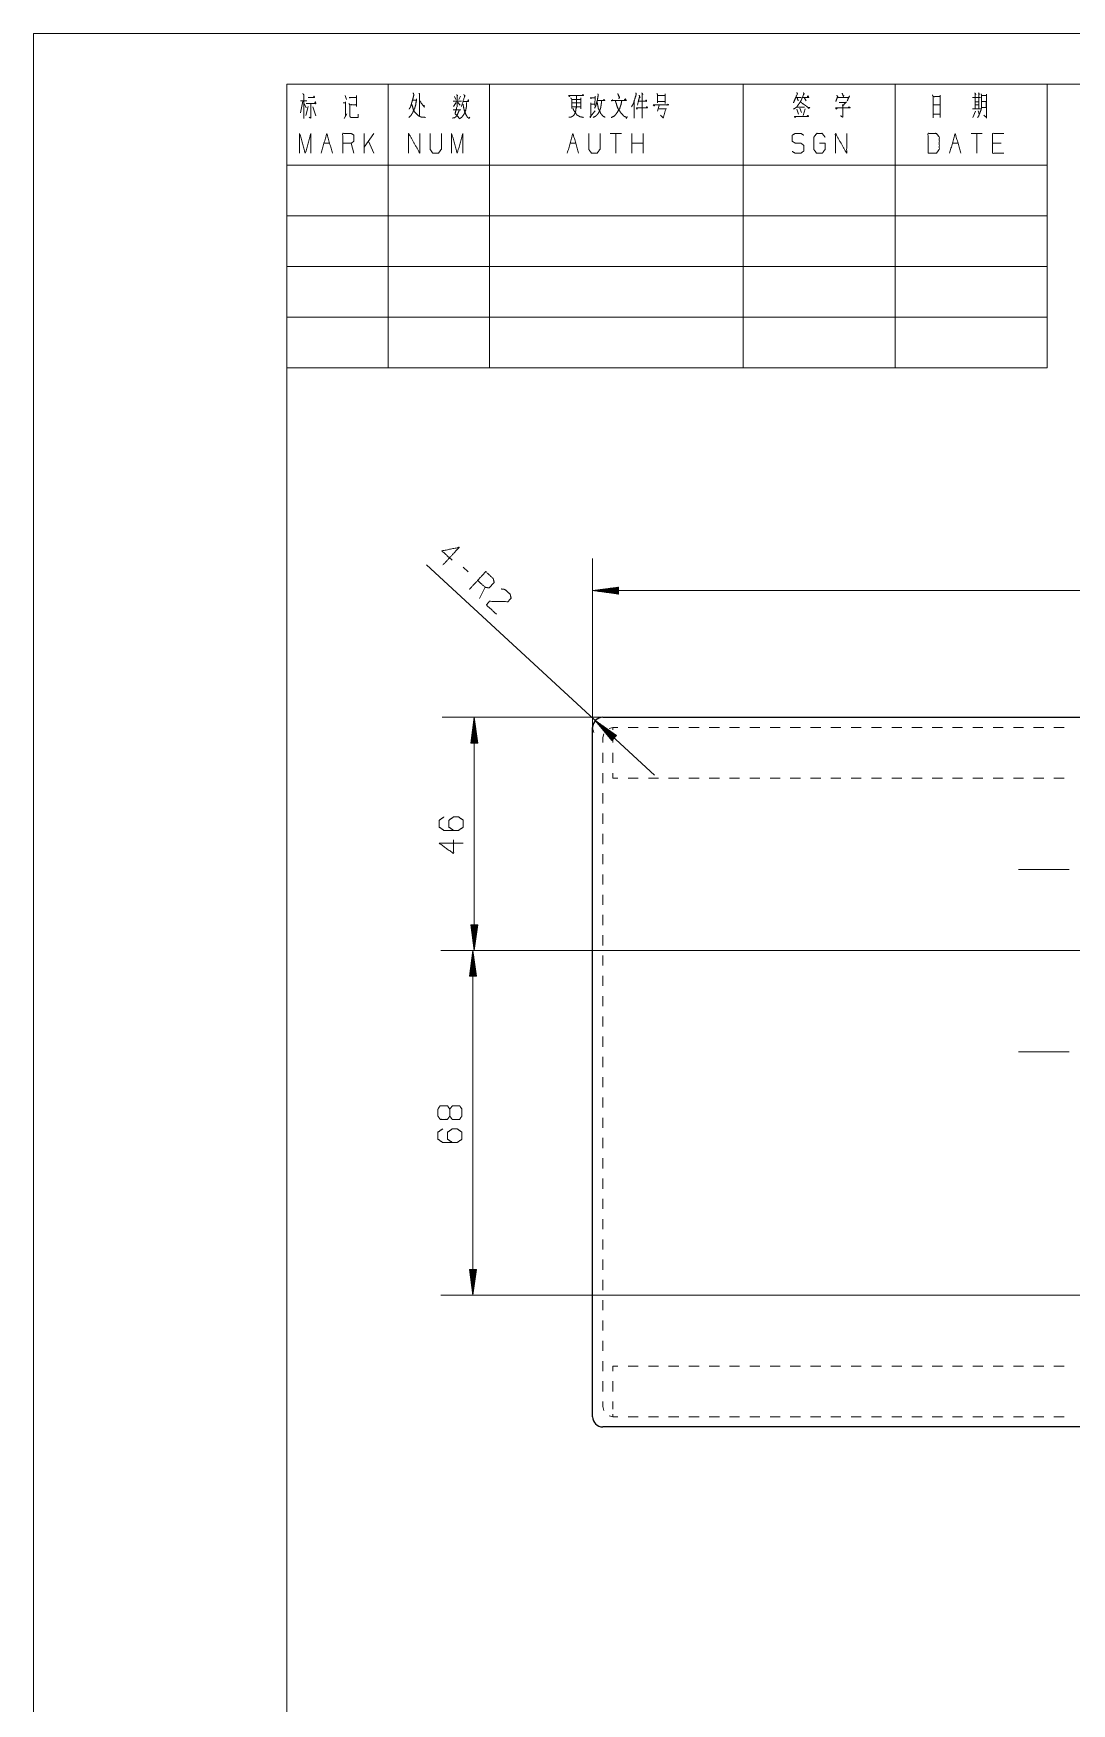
# Model space of a CAD drawing. Header units: millimetres. Extents: x 0 to 420, y 0 to 297.
# Drawn here: x 0 to 102.4, y 132.2 to 297 of the extents above; entities that cross this region are included whole.
import ezdxf

# ---------------------------------------------------------------- set-up
doc = ezdxf.new("R2010")
doc.units = ezdxf.units.MM
doc.layers.add('101', color=7, linetype='Continuous', true_color=0xffffff)

msp = doc.modelspace()

# ---------------------------------------------------------------- linework, layer by layer
at = {"layer": '101', "color": 133, "linetype": 'Continuous', "lineweight": 18}
for p, q in [((0, 297), (0, 0)), ((420, 297), (0, 297)), ((25, 292), (25, 5)), ((25, 292), (100, 292)), ((25, 292), (100, 292)), ((25, 292), (25, 264)), ((25, 292), (100, 292)), ((415, 292), (25, 292)), ((35, 292), (35, 264)), ((45, 292), (45, 264)), ((70, 292), (70, 264)), ((85, 292), (85, 264)), ((100, 292), (100, 264)), ((25, 284), (100, 284)), ((25, 279), (100, 279)), ((25, 274), (100, 274)), ((25, 269), (100, 269)), ((25, 264), (100, 264))]:
    msp.add_line(p, q, dxfattribs=at)
at = {"layer": '101', "color": 72, "linetype": 'Continuous', "lineweight": 18}
for p, q in [((26.57, 290.3), (26.35, 289.18)), ((26.36, 290.36), (26.98, 290.36)), ((26.69, 290.14), (26.91, 289.66)), ((30.74, 290.88), (30.87, 290.49)), ((31.13, 290.07), (31.22, 289.97)), ((37.42, 290.41), (37.77, 290.41)), ((41.69, 290.2), (41.43, 289.78)), ((41.53, 290.78), (41.66, 290.49)), ((41.88, 290.18), (42.11, 289.91)), ((42.14, 290.82), (41.95, 290.49)), ((53.11, 290.49), (53.99, 290.49)), ((53.11, 290.14), (53.98, 290.14)), ((54.01, 290.63), (54.01, 289.56)), ((55, 290.16), (55, 288.89)), ((55.02, 290.01), (55.35, 290.01)), ((55.4, 290.82), (55.37, 289.89)), ((59.27, 290.28), (59.27, 288.65)), ((61.56, 290.86), (62.32, 290.86)), ((61.56, 290.28), (62.32, 290.28)), ((62.33, 291.05), (62.33, 290.09)), ((76.04, 290.67), (76.21, 290.34)), ((93.22, 291.13), (93.33, 290.98)), ((27.11, 289.78), (26.88, 288.91)), ((27.56, 289.76), (27.87, 288.87)), ((30.65, 288.62), (30.93, 289.08)), ((41.4, 289.47), (42.16, 289.47)), ((53.1, 289.76), (53.98, 289.76)), ((61.73, 289.91), (61.56, 289.33)), ((61.6, 289.56), (62.33, 289.56)), ((75.31, 289.52), (75.48, 289.02)), ((75.35, 289.72), (76.07, 289.72)), ((75.6, 289.62), (75.76, 289.2)), ((76.13, 289.56), (75.92, 288.89)), ((92.92, 289.33), (92.65, 288.71)), ((92.86, 289.95), (93.25, 289.95)), ((93.18, 289.37), (93.28, 289.04)), ((93.75, 288.94), (94, 288.69)), ((33.59, 287.14), (32.63, 285.78)), ((32.63, 285.18), (32.63, 287.14)), ((58.02, 287.14), (56.9, 287.14)), ((57.46, 287.14), (57.46, 285.18)), ((59.02, 285.18), (59.02, 287.14)), ((60.14, 285.18), (60.14, 287.14)), ((93.6, 287.14), (92.49, 287.14)), ((93.05, 287.14), (93.05, 285.18)), ((28.66, 286.17), (29.22, 286.17)), ((31.62, 285.18), (31.34, 286.17)), ((33.59, 285.18), (33.04, 286.36)), ((52.94, 286.17), (53.49, 286.17)), ((60.14, 286.17), (59.02, 286.17)), ((90.65, 286.17), (91.2, 286.17)), ((95.45, 286.17), (94.61, 286.17)), ((42.89, 243.9), (42.39, 244.36)), ((43.99, 241.25), (44.56, 242.36))]:
    msp.add_line(p, q, dxfattribs=at)
at = {"layer": '101', "color": 22, "linetype": 'Continuous', "lineweight": 18}
for p, q in [((61.26, 223.84), (38.79, 244.57)), ((55.16, 228.54), (55.16, 245.21)), ((57.7, 242.37), (55.16, 242.03)), ((57.7, 242.21), (56.51, 242.21)), ((57.7, 242.26), (56.89, 242.26)), ((57.7, 242.31), (57.28, 242.31)), ((57.7, 242.36), (57.66, 242.36)), ((57.7, 242.36), (57.66, 242.36)), ((57.7, 241.7), (57.7, 242.37)), ((55.16, 242.03), (57.7, 241.7)), ((55.16, 242.03), (235.16, 242.03)), ((57.7, 242.06), (55.35, 242.06)), ((57.7, 242.01), (55.35, 242.01)), ((57.7, 242.11), (55.74, 242.11)), ((57.7, 241.96), (55.74, 241.96)), ((57.7, 242.16), (56.12, 242.16)), ((57.7, 241.9), (56.12, 241.9)), ((57.7, 241.85), (56.51, 241.85)), ((57.7, 241.8), (56.89, 241.8)), ((57.7, 241.75), (57.28, 241.75)), ((57.7, 241.7), (57.66, 241.7)), ((57.7, 241.7), (57.66, 241.7)), ((56.16, 229.54), (40.32, 229.54)), ((43.49, 229.54), (43.16, 227)), ((43.47, 227), (43.47, 229.35)), ((43.83, 227), (43.49, 229.54)), ((43.49, 206.54), (43.49, 229.54)), ((43.52, 227), (43.52, 229.35)), ((57.51, 227.74), (55.42, 229.22)), ((55.42, 229.22), (57.06, 227.25)), ((57.27, 227.48), (55.55, 229.07)), ((57.31, 227.52), (55.58, 229.11)), ((43.21, 227), (43.21, 227.42)), ((43.26, 227), (43.26, 227.81)), ((43.32, 227), (43.32, 228.19)), ((43.37, 227), (43.37, 228.58)), ((43.42, 227), (43.42, 228.96)), ((43.57, 227), (43.57, 228.96)), ((43.62, 227), (43.62, 228.58)), ((43.67, 227), (43.67, 228.19)), ((43.72, 227), (43.72, 227.81)), ((43.77, 227), (43.77, 227.42)), ((57.24, 227.44), (55.79, 228.77)), ((57.34, 227.55), (55.9, 228.88)), ((57.2, 227.4), (56.04, 228.47)), ((57.37, 227.59), (56.22, 228.66)), ((57.17, 227.37), (56.29, 228.17)), ((57.41, 227.63), (56.53, 228.43)), ((57.13, 227.33), (56.54, 227.87)), ((57.1, 227.29), (56.79, 227.58)), ((57.44, 227.67), (56.85, 228.21)), ((57.06, 227.25), (57.51, 227.74)), ((57.48, 227.7), (57.17, 227.99)), ((57.51, 227.74), (57.49, 227.76)), ((57.51, 227.74), (57.49, 227.76)), ((43.16, 227), (43.16, 227.03)), ((43.16, 227), (43.16, 227.03)), ((43.16, 227), (43.83, 227)), ((43.82, 227), (43.82, 227.03)), ((43.82, 227), (43.82, 227.03)), ((57.06, 227.25), (57.04, 227.28)), ((57.06, 227.25), (57.04, 227.28)), ((43.16, 209.08), (43.49, 206.54)), ((43.16, 209.08), (43.16, 209.05)), ((43.83, 209.08), (43.16, 209.08)), ((43.16, 209.08), (43.16, 209.05)), ((43.21, 209.08), (43.21, 208.66)), ((43.26, 209.08), (43.26, 208.28)), ((43.32, 209.08), (43.32, 207.89)), ((43.37, 209.08), (43.37, 207.51)), ((43.42, 209.08), (43.42, 207.12)), ((43.47, 209.08), (43.47, 206.73)), ((43.49, 206.54), (43.83, 209.08)), ((43.52, 209.08), (43.52, 206.73)), ((43.57, 209.08), (43.57, 207.12)), ((43.62, 209.08), (43.62, 207.51)), ((43.67, 209.08), (43.67, 207.89)), ((43.72, 209.08), (43.72, 208.28)), ((43.77, 209.08), (43.77, 208.66)), ((43.82, 209.08), (43.82, 209.05)), ((43.82, 209.08), (43.82, 209.05)), ((128.16, 206.54), (40.19, 206.54)), ((128.16, 206.54), (40.32, 206.54)), ((43.36, 206.54), (43.03, 204)), ((43.29, 204), (43.29, 205.96)), ((43.34, 204), (43.34, 206.35)), ((43.36, 206.54), (43.36, 172.54)), ((43.7, 204), (43.36, 206.54)), ((43.39, 204), (43.39, 206.35)), ((43.44, 204), (43.44, 205.96)), ((43.08, 204), (43.08, 204.42)), ((43.14, 204), (43.14, 204.81)), ((43.19, 204), (43.19, 205.19)), ((43.24, 204), (43.24, 205.58)), ((43.49, 204), (43.49, 205.58)), ((43.54, 204), (43.54, 205.19)), ((43.59, 204), (43.59, 204.81)), ((43.64, 204), (43.64, 204.42)), ((43.03, 204), (43.03, 204.03)), ((43.03, 204), (43.03, 204.03)), ((43.03, 204), (43.7, 204)), ((43.69, 204), (43.69, 204.03)), ((43.69, 204), (43.69, 204.03)), ((43.03, 175.08), (43.03, 175.05)), ((43.03, 175.08), (43.36, 172.54)), ((43.7, 175.08), (43.03, 175.08)), ((43.03, 175.08), (43.03, 175.05)), ((43.08, 175.08), (43.08, 174.66)), ((43.14, 175.08), (43.14, 174.28)), ((43.19, 175.08), (43.19, 173.89)), ((43.24, 175.08), (43.24, 173.51)), ((43.29, 175.08), (43.29, 173.12)), ((43.34, 175.08), (43.34, 172.73)), ((43.36, 172.54), (43.7, 175.08)), ((43.39, 175.08), (43.39, 172.73)), ((43.44, 175.08), (43.44, 173.12)), ((43.49, 175.08), (43.49, 173.51)), ((43.54, 175.08), (43.54, 173.89)), ((43.59, 175.08), (43.59, 174.28)), ((43.64, 175.08), (43.64, 174.66)), ((43.69, 175.08), (43.69, 175.05)), ((43.69, 175.08), (43.69, 175.05)), ((128.16, 172.54), (40.19, 172.54))]:
    msp.add_line(p, q, dxfattribs=at)
at = {"layer": '101', "color": 163, "linetype": 'Continuous', "lineweight": 25}
for p, q in [((56.16, 229.54), (234.16, 229.54)), ((55.16, 160.54), (55.16, 228.54)), ((234.16, 159.54), (56.16, 159.54))]:
    msp.add_line(p, q, dxfattribs=at)
at = {"layer": '101', "color": 53, "linetype": 'Continuous', "lineweight": 18}
for p, q in [((56.16, 227.54), (56.26, 227.92)), ((56.16, 227.54), (56.16, 227.04)), ((56.78, 228.44), (57.16, 228.54)), ((57.66, 228.54), (57.16, 228.54)), ((57.16, 227.54), (57.16, 227.79)), ((57.16, 227.54), (57.16, 227.04)), ((59.66, 228.54), (58.66, 228.54)), ((61.66, 228.54), (60.66, 228.54)), ((63.66, 228.54), (62.66, 228.54)), ((65.66, 228.54), (64.66, 228.54)), ((67.66, 228.54), (66.66, 228.54)), ((69.66, 228.54), (68.66, 228.54)), ((71.66, 228.54), (70.66, 228.54)), ((73.66, 228.54), (72.66, 228.54)), ((75.66, 228.54), (74.66, 228.54)), ((77.66, 228.54), (76.66, 228.54)), ((79.66, 228.54), (78.66, 228.54)), ((81.66, 228.54), (80.66, 228.54)), ((83.66, 228.54), (82.66, 228.54)), ((85.66, 228.54), (84.66, 228.54)), ((87.66, 228.54), (86.66, 228.54)), ((89.66, 228.54), (88.66, 228.54)), ((91.66, 228.54), (90.66, 228.54)), ((93.66, 228.54), (92.66, 228.54)), ((95.66, 228.54), (94.66, 228.54)), ((97.66, 228.54), (96.66, 228.54)), ((99.66, 228.54), (98.66, 228.54)), ((101.66, 228.54), (100.66, 228.54)), ((56.16, 226.04), (56.16, 225.04)), ((57.16, 226.04), (57.16, 225.04)), ((56.16, 224.04), (56.16, 223.04)), ((57.16, 224.04), (57.16, 223.54)), ((57.16, 223.54), (57.66, 223.54)), ((58.66, 223.54), (59.66, 223.54)), ((60.66, 223.54), (61.66, 223.54)), ((62.66, 223.54), (63.66, 223.54)), ((64.66, 223.54), (65.66, 223.54)), ((66.66, 223.54), (67.66, 223.54)), ((68.66, 223.54), (69.66, 223.54)), ((70.66, 223.54), (71.66, 223.54)), ((72.66, 223.54), (73.66, 223.54)), ((74.66, 223.54), (75.66, 223.54)), ((76.66, 223.54), (77.66, 223.54)), ((78.66, 223.54), (79.66, 223.54)), ((80.66, 223.54), (81.66, 223.54)), ((82.66, 223.54), (83.66, 223.54)), ((84.66, 223.54), (85.66, 223.54)), ((86.66, 223.54), (87.66, 223.54)), ((88.66, 223.54), (89.66, 223.54)), ((90.66, 223.54), (91.66, 223.54)), ((92.66, 223.54), (93.66, 223.54)), ((94.66, 223.54), (95.66, 223.54)), ((96.66, 223.54), (97.66, 223.54)), ((98.66, 223.54), (99.66, 223.54)), ((100.66, 223.54), (101.66, 223.54)), ((56.16, 222.04), (56.16, 221.04)), ((56.16, 220.04), (56.16, 219.04)), ((56.16, 218.04), (56.16, 217.04)), ((56.16, 216.04), (56.16, 215.04)), ((56.16, 214.04), (56.16, 213.04)), ((56.16, 212.04), (56.16, 211.04)), ((56.16, 210.04), (56.16, 209.04)), ((56.16, 208.04), (56.16, 207.04)), ((56.16, 206.04), (56.16, 205.04)), ((56.16, 204.04), (56.16, 203.04)), ((56.16, 202.04), (56.16, 201.04)), ((56.16, 200.04), (56.16, 199.04)), ((56.16, 198.04), (56.16, 197.04)), ((56.16, 196.04), (56.16, 195.04)), ((56.16, 194.04), (56.16, 193.04)), ((56.16, 192.04), (56.16, 191.04)), ((56.16, 190.04), (56.16, 189.04)), ((56.16, 188.04), (56.16, 187.04)), ((56.16, 186.04), (56.16, 185.04)), ((56.16, 184.04), (56.16, 183.04)), ((56.16, 182.04), (56.16, 181.04)), ((56.16, 180.04), (56.16, 179.04)), ((56.16, 178.04), (56.16, 177.04)), ((56.16, 176.04), (56.16, 175.04)), ((56.16, 174.04), (56.16, 173.04)), ((56.16, 172.04), (56.16, 171.04)), ((56.16, 170.04), (56.16, 169.04)), ((56.16, 168.04), (56.16, 167.04)), ((56.16, 166.04), (56.16, 165.04)), ((57.16, 165.54), (57.66, 165.54)), ((57.16, 165.04), (57.16, 165.54)), ((58.66, 165.54), (59.66, 165.54)), ((60.66, 165.54), (61.66, 165.54)), ((62.66, 165.54), (63.66, 165.54)), ((64.66, 165.54), (65.66, 165.54)), ((66.66, 165.54), (67.66, 165.54)), ((68.66, 165.54), (69.66, 165.54)), ((70.66, 165.54), (71.66, 165.54)), ((72.66, 165.54), (73.66, 165.54)), ((74.66, 165.54), (75.66, 165.54)), ((76.66, 165.54), (77.66, 165.54)), ((78.66, 165.54), (79.66, 165.54)), ((80.66, 165.54), (81.66, 165.54)), ((82.66, 165.54), (83.66, 165.54)), ((84.66, 165.54), (85.66, 165.54)), ((86.66, 165.54), (87.66, 165.54)), ((88.66, 165.54), (89.66, 165.54)), ((90.66, 165.54), (91.66, 165.54)), ((92.66, 165.54), (93.66, 165.54)), ((94.66, 165.54), (95.66, 165.54)), ((96.66, 165.54), (97.66, 165.54)), ((98.66, 165.54), (99.66, 165.54)), ((100.66, 165.54), (101.66, 165.54)), ((56.16, 164.04), (56.16, 163.04)), ((57.16, 163.04), (57.16, 164.04)), ((56.16, 162.04), (56.16, 161.54)), ((56.26, 161.17), (56.16, 161.54)), ((57.16, 161.54), (57.16, 162.04)), ((57.16, 161.29), (57.16, 161.54)), ((57.16, 160.54), (56.78, 160.64)), ((57.16, 160.54), (57.66, 160.54)), ((58.66, 160.54), (59.66, 160.54)), ((60.66, 160.54), (61.66, 160.54)), ((62.66, 160.54), (63.66, 160.54)), ((64.66, 160.54), (65.66, 160.54)), ((66.66, 160.54), (67.66, 160.54)), ((68.66, 160.54), (69.66, 160.54)), ((70.66, 160.54), (71.66, 160.54)), ((72.66, 160.54), (73.66, 160.54)), ((74.66, 160.54), (75.66, 160.54)), ((76.66, 160.54), (77.66, 160.54)), ((78.66, 160.54), (79.66, 160.54)), ((80.66, 160.54), (81.66, 160.54)), ((82.66, 160.54), (83.66, 160.54)), ((84.66, 160.54), (85.66, 160.54)), ((86.66, 160.54), (87.66, 160.54)), ((88.66, 160.54), (89.66, 160.54)), ((90.66, 160.54), (91.66, 160.54)), ((92.66, 160.54), (93.66, 160.54)), ((94.66, 160.54), (95.66, 160.54)), ((96.66, 160.54), (97.66, 160.54)), ((98.66, 160.54), (99.66, 160.54)), ((100.66, 160.54), (101.66, 160.54))]:
    msp.add_line(p, q, dxfattribs=at)
at = {"layer": '101', "color": 151, "linetype": 'Continuous', "lineweight": 18}
for p, q in [((102.16, 214.54), (97.16, 214.54)), ((102.16, 196.54), (97.16, 196.54))]:
    msp.add_line(p, q, dxfattribs=at)
at = {"layer": '101', "color": 163, "linetype": 'Continuous', "lineweight": 25}
for centre, start, end in [((56.16, 228.54), 90, 180), ((56.16, 160.54), 180, 270)]:
    msp.add_arc(centre, 1, start, end, dxfattribs=at)
at = {"layer": '101', "color": 22, "linetype": 'Continuous', "lineweight": 18}
msp.add_arc((56.16, 228.54), 1, 180, 209.8238, dxfattribs=at)
at = {"layer": '101', "color": 72, "linetype": 'Continuous', "lineweight": 18}
for points, knots in [([(26.57, 291.07), (26.67, 290.94), (26.67, 288.6)], [0, 0, 0.064393, 1, 1]), ([(26.92, 290.07), (27.87, 290.07), (27.81, 290.24), (27.74, 290.09)], [0, 0, 0.737857, 0.874089, 1, 1]), ([(27.1, 290.69), (27.73, 290.69), (27.68, 290.82), (27.64, 290.74)], [0, 0, 0.736257, 0.890366, 1, 1]), ([(27.36, 290.07), (27.36, 288.65), (27.2, 288.73)], [0, 0, 0.887515, 1, 1]), ([(30.55, 290.14), (30.8, 290.14), (30.8, 290.26), (30.8, 288.81)], [0, 0, 0.136549, 0.204721, 1, 1]), ([(31.28, 290.69), (31.21, 290.63), (31.15, 290.69), (31.88, 290.69), (31.88, 290.88), (31.88, 289.78), (31.88, 289.97), (31.22, 289.97), (31.22, 288.83), (31.24, 288.75), (31.35, 288.71), (32.04, 288.71), (32.04, 289.02)], [0, 0, 0.017819, 0.033666, 0.169515, 0.204099, 0.407776, 0.442364, 0.564628, 0.775991, 0.791603, 0.814658, 0.942357, 1, 1]), ([(37.8, 290.55), (37.71, 289.95), (37.65, 289.76), (37.62, 289.62), (37.53, 289.47), (37.46, 289.31), (37.42, 289.18), (37.31, 289.02), (37.23, 288.89), (37.04, 288.71)], [0, 0, 0.296659, 0.392137, 0.46442, 0.547267, 0.635799, 0.700206, 0.795426, 0.869797, 1, 1]), ([(37.46, 291.13), (37.53, 290.94), (37.46, 290.67), (37.43, 290.53), (37.37, 290.34), (37.31, 290.14), (37.26, 289.95), (37.21, 289.78), (37.14, 289.66), (37.05, 289.52)], [0, 0, 0.116545, 0.278927, 0.365002, 0.478708, 0.603961, 0.717668, 0.817418, 0.901357, 1, 1]), ([(37.31, 290.01), (37.37, 289.87), (37.42, 289.7), (37.45, 289.56), (37.59, 289.27), (37.67, 289.18), (37.87, 288.98), (37.99, 288.87), (38.13, 288.79), (38.34, 288.73), (38.53, 288.73), (38.68, 288.71)], [0, 0, 0.075191, 0.157626, 0.228751, 0.384956, 0.438117, 0.578248, 0.65344, 0.734339, 0.837348, 0.928887, 1, 1]), ([(38.05, 291.11), (38.1, 290.96), (38.1, 288.87)], [0, 0, 0.06955, 1, 1]), ([(38.08, 290.38), (38.56, 289.72), (38.56, 289.91)], [0, 0, 0.814818, 1, 1]), ([(41.73, 290.94), (41.86, 290.88), (41.81, 290.92), (41.81, 289.76), (41.81, 290.3), (41.4, 290.3), (42.22, 290.3)], [0, 0, 0.046318, 0.069123, 0.437816, 0.608997, 0.739331, 1, 1]), ([(42.73, 290.2), (42.73, 289.95), (42.7, 289.68), (42.63, 289.39), (42.51, 289.1), (42.38, 288.89), (42.23, 288.71), (42.03, 288.58)], [0, 0, 0.134106, 0.280228, 0.441583, 0.610314, 0.742762, 0.870657, 1, 1]), ([(42.46, 290.96), (42.6, 290.82), (42.55, 290.86), (42.22, 289.8)], [0, 0, 0.143537, 0.187773, 1, 1]), ([(42.38, 290.01), (42.42, 289.8), (42.46, 289.56), (42.55, 289.27), (42.67, 288.98), (42.8, 288.75), (42.99, 288.6), (43.04, 288.75)], [0, 0, 0.122124, 0.267694, 0.442444, 0.622807, 0.774615, 0.912625, 1, 1]), ([(42.44, 290.28), (42.93, 290.28), (42.9, 290.45), (42.85, 290.34)], [0, 0, 0.634119, 0.848445, 1, 1]), ([(52.91, 290.86), (52.88, 290.76), (52.79, 290.88), (54.27, 290.88), (54.2, 290.98), (54.14, 290.88)], [0, 0, 0.054227, 0.130909, 0.87613, 0.940043, 1, 1]), ([(53.57, 290.88), (53.57, 289.72), (53.52, 289.58), (53.51, 289.41), (53.45, 289.2), (53.38, 289.04), (53.29, 288.91), (53.16, 288.81), (53.03, 288.75), (52.82, 288.73)], [0, 0, 0.455623, 0.515134, 0.580482, 0.665033, 0.736192, 0.79598, 0.861823, 0.919058, 1, 1]), ([(53.01, 290.63), (53.1, 290.49), (53.1, 289.58)], [0, 0, 0.156848, 1, 1]), ([(55.06, 290.65), (54.99, 290.57), (54.93, 290.65), (55.37, 290.65)], [0, 0, 0.169755, 0.325542, 1, 1]), ([(56.04, 290.36), (56.03, 290.16), (56, 289.95), (55.97, 289.72), (55.91, 289.52), (55.84, 289.33), (55.75, 289.18), (55.65, 289.02), (55.54, 288.91), (55.41, 288.81), (55.21, 288.71)], [0, 0, 0.105429, 0.211651, 0.328282, 0.437572, 0.539265, 0.625346, 0.724284, 0.79827, 0.883378, 1, 1]), ([(55.67, 291.05), (55.72, 290.96), (55.63, 290.41), (55.51, 289.99), (55.47, 289.85), (55.35, 289.62)], [0, 0, 0.062603, 0.440485, 0.727862, 0.828992, 1, 1]), ([(55.62, 290.18), (55.65, 289.99), (55.69, 289.8), (55.72, 289.6), (55.81, 289.43), (55.88, 289.29), (55.95, 289.12), (56.06, 288.98), (56.2, 288.83), (56.39, 288.73)], [0, 0, 0.109654, 0.220947, 0.342501, 0.451483, 0.545868, 0.651144, 0.754315, 0.874064, 1, 1]), ([(55.67, 290.38), (56.38, 290.38), (56.29, 290.49), (56.17, 290.36)], [0, 0, 0.696293, 0.830826, 1, 1]), ([(57.14, 290.45), (57.05, 290.34), (57.01, 290.38), (58.48, 290.38), (58.38, 290.55), (58.28, 290.41)], [0, 0, 0.066333, 0.095822, 0.818123, 0.913284, 1, 1]), ([(58.04, 290.41), (57.97, 290.01), (57.83, 289.6), (57.56, 289.16), (57.33, 288.87), (56.99, 288.69)], [0, 0, 0.190069, 0.398701, 0.640199, 0.817216, 1, 1]), ([(57.42, 290.3), (57.49, 290.07), (57.66, 289.58), (57.94, 289.18), (58.25, 288.83), (58.53, 288.71), (58.59, 288.79), (58.48, 288.62)], [0, 0, 0.103286, 0.330833, 0.538837, 0.740597, 0.872112, 0.915905, 1, 1]), ([(57.64, 291.07), (57.81, 290.65), (57.83, 290.76), (57.75, 290.55)], [0, 0, 0.581176, 0.716263, 1, 1]), ([(59.43, 291.13), (59.46, 290.98), (59.26, 290.34), (59.19, 290.09), (59.1, 289.95), (59, 289.76)], [0, 0, 0.101083, 0.561706, 0.738774, 0.854629, 1, 1]), ([(59.74, 290.92), (59.84, 290.69), (59.79, 290.78), (59.58, 289.91)], [0, 0, 0.200658, 0.282145, 1, 1]), ([(59.68, 290.3), (60.5, 290.3), (60.44, 290.45), (60.37, 290.3)], [0, 0, 0.720068, 0.857376, 1, 1]), ([(60.01, 291.13), (60.12, 290.98), (60.06, 291.05), (60.06, 288.65)], [0, 0, 0.069697, 0.101625, 1, 1]), ([(61.28, 289.91), (61.23, 289.85), (61.15, 289.95), (62.68, 289.95), (62.6, 290.01), (62.49, 289.91)], [0, 0, 0.038001, 0.105809, 0.873511, 0.927246, 1, 1]), ([(61.5, 291.07), (61.57, 290.98), (61.57, 290.14)], [0, 0, 0.115189, 1, 1]), ([(75.94, 291.15), (76.05, 291.03), (76.01, 291.05), (75.72, 290.38), (75.58, 290.14), (75.44, 289.95), (75.28, 289.72), (74.96, 289.52)], [0, 0, 0.080396, 0.103261, 0.444362, 0.576789, 0.688375, 0.819716, 1, 1]), ([(75.29, 291.17), (75.39, 291.03), (75.37, 291.07), (74.97, 290.16), (75.2, 290.69), (75.72, 290.69), (75.31, 290.69), (75.45, 290.34)], [0, 0, 0.057042, 0.07334, 0.392466, 0.581127, 0.745774, 0.87749, 1, 1]), ([(75.66, 290.26), (75.85, 290.09), (76.04, 289.97), (76.18, 289.87), (76.39, 289.7), (76.58, 289.68), (76.42, 289.6)], [0, 0, 0.194845, 0.370351, 0.508814, 0.712321, 0.860156, 1, 1]), ([(75.89, 290.69), (76.48, 290.69), (76.4, 290.84), (76.33, 290.74)], [0, 0, 0.669422, 0.855054, 1, 1]), ([(79.24, 290.92), (79.36, 290.69), (79.33, 290.78), (79.15, 290.28)], [0, 0, 0.294025, 0.394866, 1, 1]), ([(79.32, 290.67), (80.43, 290.67), (80.5, 290.84), (80.28, 290.36)], [0, 0, 0.611939, 0.711554, 1, 1]), ([(79.48, 290.2), (80.15, 290.2), (80.21, 290.26), (79.87, 289.89), (79.77, 289.97), (79.84, 289.89), (79.84, 288.73), (79.62, 288.87)], [0, 0, 0.230144, 0.259318, 0.430979, 0.476011, 0.513789, 0.910079, 1, 1]), ([(79.77, 291.11), (79.89, 290.82), (79.93, 290.86), (79.89, 290.76)], [0, 0, 0.644011, 0.768354, 1, 1]), ([(88.67, 290.94), (88.75, 290.78), (88.75, 288.69), (88.75, 289.02), (89.45, 289.02), (89.45, 288.71), (89.45, 290.88), (89.45, 290.76), (88.76, 290.76), (88.76, 289.95), (89.46, 289.95)], [0, 0, 0.022322, 0.280074, 0.320905, 0.407511, 0.44579, 0.713751, 0.729062, 0.813864, 0.913394, 1, 1]), ([(92.86, 291.13), (92.97, 290.98), (92.9, 291.07), (92.9, 289.56), (92.62, 289.56), (93.47, 289.56), (93.25, 289.56), (93.25, 291.07), (93.25, 290.67), (92.64, 290.67), (93.43, 290.67), (93.25, 290.67), (93.25, 290.26), (92.87, 290.26)], [0, 0, 0.025061, 0.039924, 0.243199, 0.280605, 0.39479, 0.42432, 0.627595, 0.680502, 0.763188, 0.869498, 0.893122, 0.948813, 1, 1]), ([(93.49, 291.03), (93.53, 290.88), (93.53, 289.7), (93.47, 289.43), (93.34, 289.12), (93.25, 288.87), (93.14, 288.69)], [0, 0, 0.062372, 0.548434, 0.661879, 0.800828, 0.909362, 1, 1]), ([(93.53, 290.86), (94, 290.86), (94, 290.98), (94, 288.62), (94, 290.28), (93.56, 290.28), (93.97, 290.28), (93.97, 289.7), (93.56, 289.7)], [0, 0, 0.072646, 0.091913, 0.457973, 0.714856, 0.782961, 0.846526, 0.936435, 1, 1]), ([(42.01, 289.41), (41.89, 289.16), (41.82, 288.98), (41.69, 288.79), (41.56, 288.69), (41.34, 288.65)], [0, 0, 0.251055, 0.434029, 0.64262, 0.795766, 1, 1]), ([(41.76, 289.68), (41.59, 289.1), (42.03, 288.62)], [0, 0, 0.483237, 1, 1]), ([(53.22, 289.6), (53.29, 289.43), (53.38, 289.29), (53.48, 289.16), (53.55, 289.04), (53.63, 288.94), (53.76, 288.87), (53.9, 288.79), (54.07, 288.75), (54.26, 288.71)], [0, 0, 0.124249, 0.240531, 0.35103, 0.449957, 0.536949, 0.636896, 0.752292, 0.866372, 1, 1]), ([(55.03, 288.89), (54.94, 288.71), (54.88, 288.73), (55.41, 289.37)], [0, 0, 0.187521, 0.244051, 1, 1]), ([(59.58, 289.66), (59.55, 289.52), (59.48, 289.66), (60.58, 289.66), (60.5, 289.78), (60.47, 289.68)], [0, 0, 0.08907, 0.186879, 0.848313, 0.935185, 1, 1]), ([(62.4, 289.62), (62.13, 288.65), (61.85, 288.94)], [0, 0, 0.71586, 1, 1]), ([(75.23, 288.81), (75.12, 288.71), (75.07, 288.81), (76.46, 288.81), (76.39, 288.94), (76.29, 288.79)], [0, 0, 0.078897, 0.135659, 0.837617, 0.910404, 1, 1]), ([(79.33, 289.68), (79.21, 289.52), (79.13, 289.66), (80.57, 289.66), (80.44, 289.76), (80.37, 289.68)], [0, 0, 0.096613, 0.17732, 0.867547, 0.947356, 1, 1]), ([(26.26, 285.18), (26.26, 287.14), (26.82, 285.18), (27.37, 287.14), (27.37, 285.18)], [0, 0, 0.245192, 0.5, 0.754808, 1, 1]), ([(30.51, 285.18), (30.51, 287.14), (31.34, 287.14), (31.62, 286.96), (31.62, 286.36), (31.34, 286.17), (30.51, 286.17)], [0, 0, 0.400952, 0.571035, 0.639278, 0.761676, 0.829917, 1, 1]), ([(37.01, 285.18), (37.01, 287.14), (38.12, 285.18), (38.12, 287.14)], [0, 0, 0.317574, 0.682426, 1, 1]), ([(39.13, 287.14), (39.13, 285.57), (39.39, 285.18), (39.95, 285.18), (40.24, 285.57), (40.24, 287.14)], [0, 0, 0.337152, 0.438599, 0.557781, 0.662848, 1, 1]), ([(41.25, 285.18), (41.25, 287.14), (41.81, 285.18), (42.36, 287.14), (42.36, 285.18)], [0, 0, 0.245192, 0.5, 0.754808, 1, 1]), ([(54.78, 287.14), (54.78, 285.57), (55.05, 285.18), (55.6, 285.18), (55.89, 285.57), (55.89, 287.14)], [0, 0, 0.337152, 0.438599, 0.557781, 0.662848, 1, 1]), ([(74.85, 285.36), (75.13, 285.18), (75.7, 285.18), (75.98, 285.39), (75.98, 285.97), (75.7, 286.17), (75.15, 286.17), (74.85, 286.36), (74.85, 286.96), (75.15, 287.14), (75.7, 287.14), (75.98, 286.96)], [0, 0, 0.068035, 0.184054, 0.254521, 0.372333, 0.442799, 0.555843, 0.626367, 0.748393, 0.81892, 0.931964, 1, 1]), ([(77.55, 286.17), (78.1, 286.17), (78.1, 285.57), (77.82, 285.18), (77.25, 285.18), (76.97, 285.57), (76.97, 286.75), (77.27, 287.14), (77.81, 287.14), (78.09, 286.75)], [0, 0, 0.103295, 0.214797, 0.304261, 0.410274, 0.499739, 0.718892, 0.809956, 0.910533, 1, 1]), ([(79.11, 285.18), (79.11, 287.14), (80.22, 285.18), (80.22, 287.14)], [0, 0, 0.317574, 0.682426, 1, 1]), ([(88.25, 285.18), (89.07, 285.18), (89.36, 285.57), (89.36, 286.75), (89.07, 287.14), (88.25, 287.14), (88.25, 285.18)], [0, 0, 0.142133, 0.227159, 0.431787, 0.516817, 0.65895, 1, 1]), ([(90.37, 285.18), (90.93, 287.14), (91.48, 285.18)], [0, 0, 0.5, 1, 1]), ([(95.73, 285.18), (94.61, 285.18), (94.61, 287.14), (95.73, 287.14)], [0, 0, 0.265389, 0.734611, 1, 1]), ([(41.29, 245.04), (40.3, 245.95), (42.01, 246.31), (40.4, 244.57)], [0, 0, 0.245868, 0.565295, 1, 1]), ([(43, 242.16), (44.62, 243.91), (45.36, 243.22), (45.45, 242.83), (44.96, 242.3), (44.56, 242.36), (43.82, 243.04)], [0, 0, 0.400952, 0.571036, 0.639279, 0.761675, 0.829918, 1, 1]), ([(46.14, 242.2), (46.52, 242.15), (47.03, 241.68), (47.12, 241.29), (46.8, 240.94), (44.99, 240.98), (44.68, 240.62), (45.67, 239.71)], [0, 0, 0.069693, 0.192978, 0.265272, 0.350226, 0.67474, 0.759754, 1, 1]), ([(41.45, 218.38), (40.98, 218.7), (40.98, 219.38), (41.45, 219.72), (41.93, 219.72), (42.4, 219.38), (42.4, 218.7), (41.93, 218.38), (40.5, 218.38), (40.03, 218.7), (40.03, 219.38), (40.5, 219.72)], [0, 0, 0.076963, 0.16976, 0.248073, 0.312018, 0.390332, 0.483129, 0.560092, 0.751927, 0.828889, 0.921687, 1, 1]), ([(41.45, 217.44), (41.45, 216.1), (40.03, 217.11), (42.4, 217.11)], [0, 0, 0.245869, 0.565294, 1, 1]), ([(41.07, 190.2), (40.85, 189.88), (40.12, 189.88), (39.9, 190.2), (39.9, 190.88), (40.12, 191.22), (40.85, 191.22), (41.07, 190.88), (41.07, 190.2), (41.32, 189.86), (42.02, 189.86), (42.27, 190.2), (42.27, 190.88), (42.05, 191.22), (41.32, 191.22), (41.07, 190.88)], [0, 0, 0.047574, 0.136086, 0.183661, 0.267817, 0.317167, 0.405678, 0.455028, 0.539184, 0.590298, 0.675757, 0.726871, 0.811027, 0.860377, 0.948888, 1, 1]), ([(41.32, 187.6), (40.85, 187.92), (40.85, 188.61), (41.32, 188.94), (41.8, 188.94), (42.27, 188.61), (42.27, 187.92), (41.8, 187.6), (40.37, 187.6), (39.9, 187.92), (39.9, 188.61), (40.37, 188.94)], [0, 0, 0.076963, 0.16976, 0.248073, 0.312018, 0.390331, 0.483129, 0.560091, 0.751927, 0.828889, 0.921687, 1, 1])]:
    msp.add_open_spline(points, degree=1, knots=knots, dxfattribs=at)
for points in [[(28.38, 285.18), (28.94, 287.14), (29.5, 285.18)], [(52.66, 285.18), (53.22, 287.14), (53.77, 285.18)]]:
    msp.add_open_spline(points, degree=1, dxfattribs=at)
at = {"layer": '101', "color": 53, "linetype": 'Continuous', "lineweight": 18}
for points in [[(57.16, 228.29), (57.16, 228.54)], [(57.16, 160.54), (57.16, 160.79)]]:
    msp.add_open_spline(points, degree=1, dxfattribs=at)

doc.saveas('drawing.dxf')
